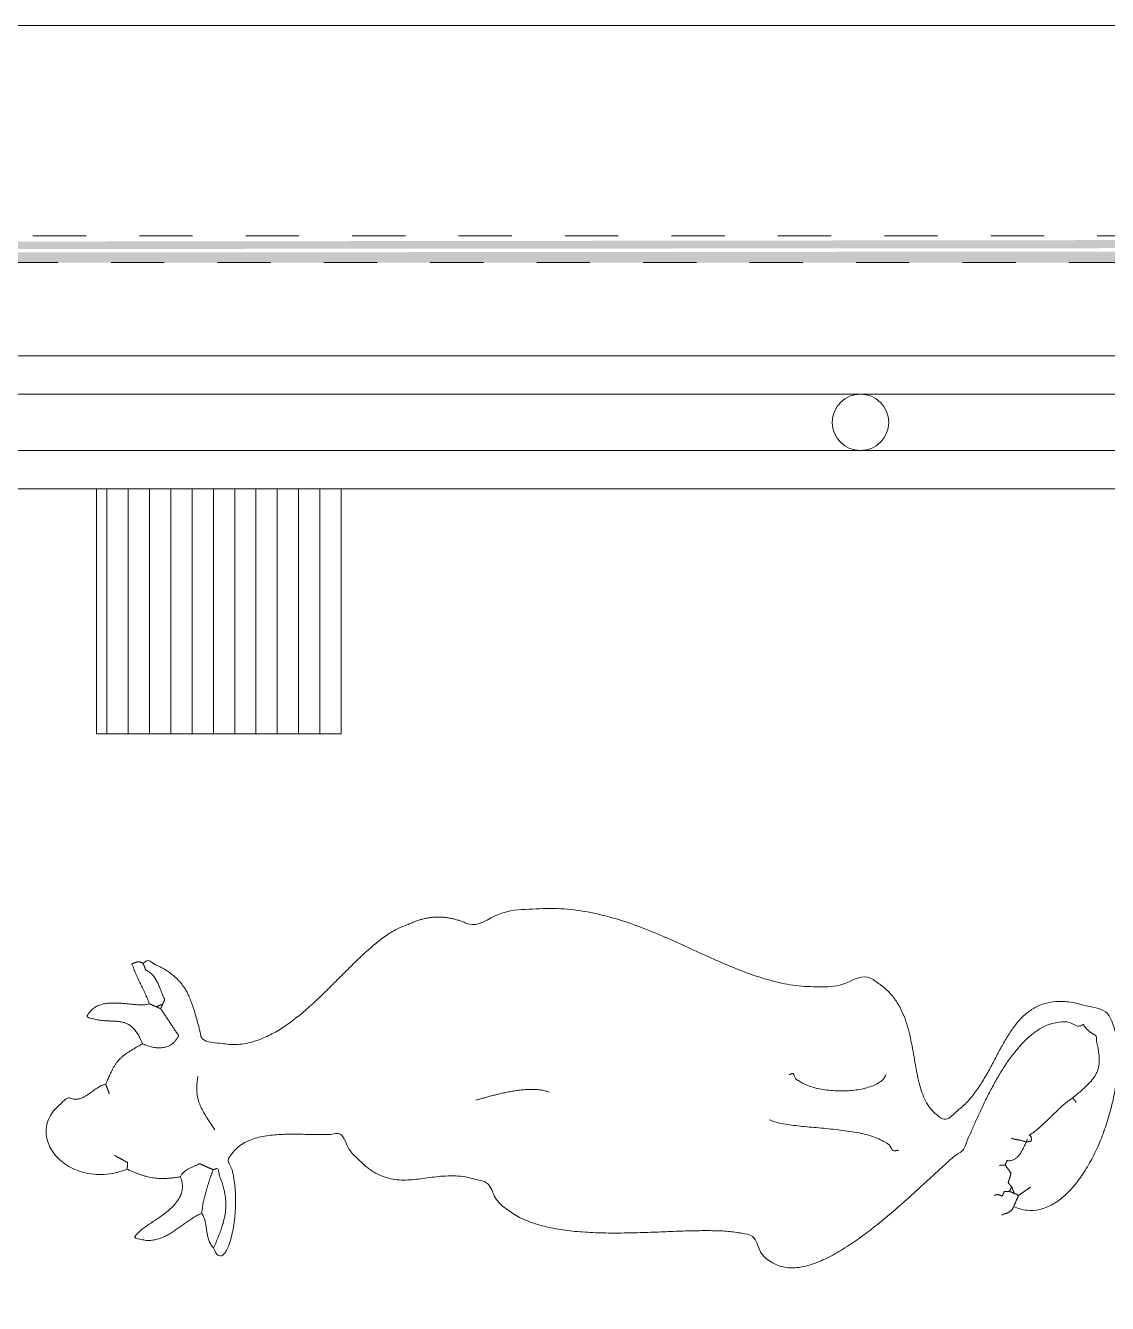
# Model space of a CAD drawing. Header units: metres. Extents: x 147 to 427, y -16 to 162.
# Drawn here: x 287.924 to 289.958, y 115.785 to 118.184 of the extents above; entities that cross this region are included whole.
import ezdxf

# ---------------------------------------------------------------- set-up
doc = ezdxf.new("R2010")
doc.units = ezdxf.units.M
doc.linetypes.add('Aligning Line', pattern=[0.012, 0.006, -0.006])
doc.layers.add('1053_ARQ_BASE_MATADOURO_2_dwg', color=7, linetype='Continuous', lineweight=5, true_color=0x767676)
doc.layers.add('1053_ARQ_BASE_MATADOURO_dwg', color=7, linetype='Continuous', lineweight=5, true_color=0x767676)
doc.layers.add('A-PISO', color=7, linetype='Continuous', lineweight=5)
doc.layers.add('P-PIPE', color=7, linetype='Continuous', lineweight=5)

# ---------------------------------------------------------------- blocks, each defined once
blk = doc.blocks.new('1053_ARQ_BASE_MATADOURO_dwg_arq geral tgov-4039641-TÉRREO 1_20 - Dependente 1')
at = {"color": 253, "lineweight": 5, "true_color": 0xaaaaaa, "flags": 128}
blk.add_lwpolyline([(-3.1704, 14.4282), (-3.1704, 20.1582), (-12.4204, 20.1582), (-12.4204, 34.8483), (-12.4204, 34.9983), (5.3461, 34.9983), (5.3461, 26.6282)], dxfattribs=at)
blk = doc.blocks.new('1053_ARQ_BASE_MATADOURO_dwg-3625622-TÉRREO 1_20 - Dependente 1')
blk.add_blockref('1053_ARQ_BASE_MATADOURO_dwg_arq geral tgov-4039641-TÉRREO 1_20 - Dependente 1', (130.2098, 83.186))
blk = doc.blocks.new('1053_ARQ_BASE_MATADOURO_2_dwg-3637054-TÉRREO 1_20 - Dependente 1')
at = {"layer": 'A-PISO', "color": 253, "true_color": 0xaaaaaa}
for p, q in [((118.5181, 84.3062), (126.1431, 84.3062)), ((118.5181, 84.2002), (126.1431, 84.2002)), ((119.6855, 84.1282), (119.6855, 83.6682)), ((119.7255, 84.1282), (119.7255, 83.6682)), ((119.7655, 84.1282), (119.7655, 83.6682)), ((119.8055, 84.1282), (119.8055, 83.6682)), ((119.8455, 84.1282), (119.8455, 83.6682)), ((119.8855, 84.1282), (119.8855, 83.6682)), ((119.9255, 84.1282), (119.9255, 83.6682)), ((119.9655, 84.1282), (119.9655, 83.6682)), ((120.0055, 84.1282), (120.0055, 83.6682)), ((120.0455, 84.1282), (120.0455, 83.6682)), ((120.0855, 84.1282), (120.0855, 83.6682))]:
    blk.add_line(p, q, dxfattribs=at)
at = {"layer": 'A-PISO', "color": 253, "true_color": 0xaaaaaa, "flags": 128}
for points in [[(113.4431, 74.2782), (118.6431, 74.2782), (118.6431, 76.3782), (113.4431, 76.3782), (113.4431, 76.6282), (118.3931, 76.6282), (118.3931, 84.3782), (126.1431, 84.3782)], [(126.1431, 80.5032), (126.1431, 84.1282), (118.8491, 84.1282)]]:
    blk.add_lwpolyline(points, dxfattribs=at)
blk.add_lwpolyline([(119.6655, 84.1282), (119.6655, 83.6682), (120.1255, 83.6682), (120.1255, 84.1282)], close=True, dxfattribs=at)
at = {"layer": 'A-PISO', "color": 253, "true_color": 0xaaaaaa}
blk.add_circle((121.1014, 84.2532), 0.053, dxfattribs=at)
for points, knots in [([(121.3892, 82.7802), (121.3973, 82.7773), (121.4131, 82.7718), (121.4385, 82.7738), (121.462, 82.7831), (121.4837, 82.7988), (121.5038, 82.8196), (121.5221, 82.8449), (121.5386, 82.8736), (121.5529, 82.9049), (121.5649, 82.938), (121.5744, 82.9718), (121.5812, 83.0056), (121.5851, 83.0385), (121.5858, 83.0694), (121.5833, 83.0978), (121.5767, 83.1219), (121.565, 83.151), (121.5292, 83.1557), (121.4982, 83.1652), (121.4696, 83.1664), (121.4454, 83.1621), (121.4248, 83.1526), (121.4074, 83.139), (121.3925, 83.1222), (121.3793, 83.103), (121.3672, 83.0821), (121.3555, 83.0601), (121.3437, 83.0377), (121.331, 83.0155), (121.3168, 82.9944), (121.3006, 82.9741), (121.2816, 82.9595), (121.2619, 82.9383), (121.2441, 82.9532), (121.2323, 82.9642), (121.2232, 82.9788), (121.2164, 82.995), (121.2112, 83.0127), (121.2072, 83.0317), (121.2037, 83.0516), (121.2003, 83.0719), (121.1965, 83.0925), (121.1917, 83.113), (121.1855, 83.133), (121.1773, 83.1521), (121.1666, 83.17), (121.1528, 83.1866), (121.1353, 83.1999), (121.1076, 83.22), (121.0694, 83.193), (121.0241, 83.1929), (120.9799, 83.1942), (120.9367, 83.2033), (120.8942, 83.2166), (120.8519, 83.2334), (120.8095, 83.2523), (120.7665, 83.2722), (120.7227, 83.2917), (120.6776, 83.3097), (120.6309, 83.3248), (120.5821, 83.3357), (120.531, 83.3417), (120.4773, 83.3387), (120.4208, 83.3366), (120.3801, 83.3028), (120.3566, 83.3144), (120.3495, 83.3169), (120.3425, 83.3192), (120.3355, 83.321), (120.3286, 83.3224), (120.3217, 83.3235), (120.3148, 83.3241), (120.3079, 83.3243), (120.301, 83.324), (120.2941, 83.3234), (120.2872, 83.3223), (120.2802, 83.3208), (120.2731, 83.3188), (120.266, 83.3164), (120.2588, 83.3136), (120.254, 83.3114), (120.2516, 83.3103)], [0, 0, 0, 0, 0.025699, 0.049728, 0.07429, 0.10075, 0.129617, 0.160848, 0.194061, 0.228689, 0.264061, 0.299459, 0.334136, 0.367371, 0.398482, 0.426901, 0.452272, 0.474673, 0.514601, 0.547499, 0.57497, 0.598786, 0.62075, 0.642358, 0.664566, 0.687782, 0.71202, 0.737049, 0.762543, 0.788164, 0.813673, 0.839001, 0.86438, 0.890422, 0.90764, 0.924078, 0.940734, 0.958191, 0.97666, 0.996106, 1.016342, 1.037112, 1.05814, 1.079183, 1.100079, 1.120793, 1.141489, 1.162566, 1.184704, 1.208798, 1.256755, 1.301685, 1.345355, 1.389026, 1.433445, 1.478912, 1.525429, 1.572822, 1.62087, 1.669398, 1.71839, 1.768076, 1.819015, 1.87216, 1.928838, 1.990677, 1.998433, 2.005974, 2.013321, 2.020506, 2.027557, 2.034511, 2.041399, 2.048262, 2.055135, 2.062058, 2.069072, 2.076212, 2.083517, 2.091025, 2.098768, 2.106779, 2.106779, 2.106779, 2.106779]), ([(119.7532, 83.2375), (119.7533, 83.2375), (119.7536, 83.2377), (119.7541, 83.238), (119.7546, 83.2383), (119.755, 83.2385), (119.7555, 83.2388), (119.7559, 83.2391), (119.7564, 83.2394), (119.7568, 83.2397), (119.7573, 83.2399), (119.7577, 83.2402), (119.7582, 83.2405), (119.7586, 83.2408), (119.759, 83.2411), (119.7595, 83.2414), (119.7599, 83.2417), (119.7641, 83.2449), (119.7736, 83.2346), (119.7853, 83.2311), (119.796, 83.2246), (119.8053, 83.2184), (119.8135, 83.2118), (119.8207, 83.2048), (119.8269, 83.1973), (119.8324, 83.1892), (119.8372, 83.1806), (119.8414, 83.1713), (119.8453, 83.1612), (119.8489, 83.1503), (119.8525, 83.1385), (119.8559, 83.1256), (119.8602, 83.1123), (119.862, 83.0897), (119.894, 83.0883), (119.9209, 83.0832), (119.9497, 83.0868), (119.9765, 83.0951), (120.0025, 83.1079), (120.0275, 83.1241), (120.0518, 83.1431), (120.0754, 83.1641), (120.0984, 83.1863), (120.121, 83.2089), (120.1431, 83.2311), (120.165, 83.2523), (120.1865, 83.2716), (120.2079, 83.2883), (120.2292, 83.302), (120.2443, 83.3076), (120.2516, 83.3103)], [0, 0, 0, 0, 0.0005419, 0.0010784, 0.0016149, 0.0021506, 0.0026855, 0.0032182, 0.0037493, 0.0042783, 0.0048098, 0.0053343, 0.0058567, 0.0063755, 0.0068923, 0.0074041, 0.0079133, 0.0084178, 0.0230655, 0.0363495, 0.048468, 0.0596256, 0.0700483, 0.0799668, 0.089622, 0.0992476, 0.1090601, 0.119255, 0.1300013, 0.1414479, 0.1537237, 0.1669436, 0.1812182, 0.196651, 0.2278357, 0.2565641, 0.284317, 0.3122136, 0.3409369, 0.3707541, 0.4016318, 0.4333204, 0.4654458, 0.4975436, 0.5291184, 0.5596715, 0.588736, 0.615937, 0.6410652, 0.6642098, 0.6642098, 0.6642098, 0.6642098]), ([(119.765, 83.1614), (119.7645, 83.163), (119.7633, 83.1663), (119.7614, 83.1711), (119.7594, 83.1758), (119.7573, 83.1805), (119.7551, 83.1852), (119.7528, 83.1899), (119.7505, 83.1945), (119.7483, 83.1991), (119.746, 83.2038), (119.7438, 83.2084), (119.7416, 83.213), (119.7395, 83.2177), (119.7376, 83.2223), (119.7356, 83.227), (119.7347, 83.2313), (119.731, 83.2364), (119.7348, 83.2371), (119.7366, 83.2379), (119.7383, 83.2385), (119.7398, 83.239), (119.7411, 83.2394), (119.7423, 83.2398), (119.7434, 83.24), (119.7444, 83.2401), (119.7454, 83.2401), (119.7463, 83.24), (119.7473, 83.2398), (119.7483, 83.2395), (119.7493, 83.2391), (119.7505, 83.2386), (119.7518, 83.2381), (119.7527, 83.2377), (119.7532, 83.2375)], [0, 0, 0, 0, 0.005136, 0.0102834, 0.0154428, 0.0206125, 0.0257886, 0.0309663, 0.0361392, 0.041304, 0.0464532, 0.0515831, 0.0566861, 0.0617602, 0.0667993, 0.0718035, 0.0767732, 0.0817103, 0.0840379, 0.0860816, 0.0878758, 0.0894444, 0.0908231, 0.0920396, 0.0931296, 0.0941237, 0.0950701, 0.0960007, 0.0969582, 0.097978, 0.0990969, 0.1003419, 0.101745, 0.1033305, 0.1033305, 0.1033305, 0.1033305]), ([(119.7902, 83.1605), (119.7902, 83.1607), (119.7904, 83.161), (119.7906, 83.1615), (119.7908, 83.1621), (119.7911, 83.1626), (119.7913, 83.1631), (119.7915, 83.1636), (119.7918, 83.1641), (119.792, 83.1646), (119.7922, 83.1651), (119.7924, 83.1657), (119.7927, 83.1662), (119.7929, 83.1667), (119.7931, 83.1672), (119.7934, 83.1677), (119.7936, 83.1682), (119.7944, 83.1699), (119.7916, 83.1727), (119.7906, 83.1768), (119.7889, 83.1809), (119.7873, 83.185), (119.7857, 83.1891), (119.7841, 83.1932), (119.7824, 83.1973), (119.7805, 83.2012), (119.7785, 83.205), (119.7764, 83.2086), (119.774, 83.212), (119.7714, 83.2152), (119.7685, 83.2182), (119.7652, 83.2208), (119.7621, 83.2235), (119.7582, 83.2239), (119.7577, 83.2259), (119.7574, 83.2267), (119.7571, 83.2275), (119.7569, 83.2283), (119.7566, 83.2291), (119.7563, 83.2298), (119.756, 83.2306), (119.7557, 83.2314), (119.7554, 83.2321), (119.7551, 83.2329), (119.7548, 83.2336), (119.7545, 83.2344), (119.7542, 83.2352), (119.7538, 83.2359), (119.7535, 83.2367), (119.7533, 83.2372), (119.7532, 83.2375)], [0, 0, 0, 0, 0.00056306, 0.00112613, 0.00168919, 0.00225225, 0.00281531, 0.00337838, 0.00394144, 0.00450056, 0.00506363, 0.00562669, 0.00618975, 0.00675281, 0.00731588, 0.00787894, 0.008442, 0.00900113, 0.01332321, 0.0176986, 0.02210975, 0.0265367, 0.03096363, 0.03537533, 0.03975273, 0.04408537, 0.0483627, 0.05258208, 0.05674979, 0.06088034, 0.0649954, 0.06913603, 0.07334712, 0.0776958, 0.07853314, 0.07936641, 0.08019582, 0.08102121, 0.08184469, 0.08266427, 0.08348289, 0.0842996, 0.0851163, 0.08593492, 0.0867545, 0.08757798, 0.08840337, 0.08923278, 0.09006605, 0.09090339, 0.09090339, 0.09090339, 0.09090339]), ([(119.7521, 83.0862), (119.7506, 83.0899), (119.7478, 83.0966), (119.7429, 83.1056), (119.7377, 83.1127), (119.7323, 83.1182), (119.7266, 83.1223), (119.7206, 83.1251), (119.7145, 83.1269), (119.7081, 83.128), (119.7015, 83.1286), (119.6947, 83.1289), (119.6876, 83.1291), (119.6802, 83.1294), (119.6726, 83.1302), (119.6644, 83.1315), (119.6573, 83.1341), (119.6445, 83.1357), (119.6529, 83.1451), (119.6574, 83.1509), (119.6641, 83.1557), (119.6713, 83.159), (119.679, 83.1612), (119.6873, 83.1624), (119.6958, 83.1628), (119.7045, 83.1627), (119.7132, 83.1622), (119.7219, 83.1614), (119.7304, 83.1606), (119.7385, 83.1598), (119.7461, 83.1593), (119.7531, 83.1593), (119.7595, 83.1598), (119.7633, 83.1609), (119.765, 83.1614)], [0, 0, 0, 0, 0.0118376, 0.0219257, 0.0305861, 0.0381701, 0.0450255, 0.0514897, 0.0578321, 0.0642461, 0.0708371, 0.0776688, 0.084757, 0.0921224, 0.0997885, 0.1078129, 0.116293, 0.1253713, 0.1342242, 0.1423501, 0.1501659, 0.1579821, 0.1659954, 0.1742806, 0.1828287, 0.1915662, 0.2003895, 0.2091536, 0.2177128, 0.2259123, 0.2336036, 0.2406499, 0.2469581, 0.2525077, 0.2525077, 0.2525077, 0.2525077]), ([(119.7521, 83.0862), (119.7537, 83.0855), (119.7568, 83.0842), (119.7615, 83.0825), (119.7664, 83.081), (119.7712, 83.0799), (119.7761, 83.079), (119.7809, 83.0785), (119.7857, 83.0785), (119.7904, 83.0788), (119.7949, 83.0796), (119.7993, 83.081), (119.8035, 83.0829), (119.8074, 83.0854), (119.811, 83.0885), (119.8145, 83.0922), (119.817, 83.0966), (119.8213, 83.1013), (119.8176, 83.1049), (119.8158, 83.1081), (119.8136, 83.1112), (119.8116, 83.1144), (119.8095, 83.1175), (119.8074, 83.1207), (119.8053, 83.1238), (119.8032, 83.127), (119.8011, 83.1301), (119.799, 83.1332), (119.7969, 83.1364), (119.7948, 83.1395), (119.7927, 83.1426), (119.7906, 83.1457), (119.7885, 83.1489), (119.7871, 83.1509), (119.7864, 83.152)], [0, 0, 0, 0, 0.0050781, 0.0101611, 0.0152203, 0.020229, 0.0251688, 0.0300182, 0.0347755, 0.0394408, 0.0440355, 0.0485843, 0.0531352, 0.0577492, 0.0625111, 0.0675039, 0.0728274, 0.0785776, 0.0823714, 0.0861636, 0.0899496, 0.093734, 0.0975136, 0.1012917, 0.1050683, 0.1088421, 0.1126112, 0.1163815, 0.1201471, 0.1239139, 0.1276774, 0.1314421, 0.1352068, 0.1389715, 0.1389715, 0.1389715, 0.1389715]), ([(119.765, 83.1614), (119.7653, 83.1613), (119.7658, 83.1611), (119.7666, 83.1607), (119.7674, 83.1604), (119.7682, 83.16), (119.769, 83.1597), (119.7698, 83.1593), (119.7706, 83.159), (119.7714, 83.1586), (119.7722, 83.1582), (119.773, 83.1579), (119.7738, 83.1575), (119.7746, 83.1572), (119.7754, 83.1568), (119.7762, 83.1565), (119.777, 83.1561), (119.7776, 83.1559), (119.7778, 83.1558)], [0, 0, 0, 0, 0.00087806, 0.00175219, 0.00262631, 0.00350044, 0.0043785, 0.00525263, 0.00612675, 0.00700087, 0.00787894, 0.00875306, 0.00962719, 0.01050131, 0.01137938, 0.0122535, 0.01312762, 0.01400175, 0.01400175, 0.01400175, 0.01400175]), ([(119.7778, 83.1558), (119.7781, 83.1559), (119.7787, 83.1561), (119.7795, 83.1564), (119.7803, 83.1567), (119.7811, 83.157), (119.7819, 83.1573), (119.7826, 83.1576), (119.7834, 83.1579), (119.7842, 83.1582), (119.7849, 83.1585), (119.7857, 83.1588), (119.7864, 83.1591), (119.7872, 83.1594), (119.7879, 83.1596), (119.7887, 83.1599), (119.7894, 83.1602), (119.7899, 83.1604), (119.7902, 83.1605)], [0, 0, 0, 0, 0.00087982, 0.0017485, 0.00260975, 0.00345802, 0.00430257, 0.00513413, 0.00596197, 0.00677868, 0.00759539, 0.00840467, 0.0092121, 0.01001396, 0.01081582, 0.01161211, 0.0124084, 0.01320098, 0.01320098, 0.01320098, 0.01320098]), ([(119.7778, 83.1558), (119.778, 83.1557), (119.7784, 83.1555), (119.779, 83.1553), (119.7795, 83.155), (119.7801, 83.1548), (119.7806, 83.1545), (119.7812, 83.1543), (119.7817, 83.1541), (119.7822, 83.1538), (119.7827, 83.1536), (119.7833, 83.1533), (119.7838, 83.1531), (119.7843, 83.1529), (119.7848, 83.1527), (119.7853, 83.1524), (119.7859, 83.1522), (119.7862, 83.1521), (119.7864, 83.152)], [0, 0, 0, 0, 0.000622124, 0.001236375, 0.001845375, 0.002445187, 0.003042375, 0.003630375, 0.00421575, 0.00479325, 0.005370749, 0.005943, 0.006513937, 0.007080937, 0.007647937, 0.008211, 0.008774062, 0.0093345, 0.0093345, 0.0093345, 0.0093345]), ([(119.7864, 83.152), (119.7865, 83.1522), (119.7866, 83.1525), (119.7869, 83.1531), (119.7871, 83.1537), (119.7874, 83.1542), (119.7876, 83.1548), (119.7878, 83.1553), (119.7881, 83.1558), (119.7883, 83.1564), (119.7886, 83.1569), (119.7888, 83.1574), (119.789, 83.1579), (119.7892, 83.1584), (119.7895, 83.159), (119.7897, 83.1595), (119.7899, 83.16), (119.7901, 83.1603), (119.7902, 83.1605)], [0, 0, 0, 0, 0.000622125, 0.001236375, 0.001845375, 0.002445188, 0.003042376, 0.003630376, 0.004215749, 0.004793249, 0.005370749, 0.005943, 0.006513937, 0.007080937, 0.007647937, 0.008211, 0.008774063, 0.009334499, 0.009334499, 0.009334499, 0.009334499]), ([(119.8858, 82.7027), (119.8871, 82.6995), (119.8894, 82.6942), (119.8945, 82.6881), (119.901, 82.6874), (119.9062, 82.6919), (119.9106, 82.6988), (119.9149, 82.7085), (119.9187, 82.7207), (119.922, 82.7348), (119.9246, 82.7505), (119.9265, 82.7673), (119.9274, 82.7848), (119.9272, 82.8026), (119.9261, 82.8202), (119.9231, 82.8372), (119.9207, 82.8531), (119.9098, 82.8674), (119.9205, 82.8799), (119.9285, 82.89), (119.9393, 82.8981), (119.9511, 82.9044), (119.9641, 82.909), (119.978, 82.9123), (119.9927, 82.9145), (120.0078, 82.9158), (120.0231, 82.9164), (120.0386, 82.9164), (120.0538, 82.9162), (120.0687, 82.9159), (120.083, 82.9155), (120.0965, 82.9158), (120.1087, 82.9157), (120.1288, 82.9216), (120.1361, 82.8891), (120.1556, 82.8716), (120.1725, 82.8547), (120.1895, 82.8433), (120.2061, 82.8357), (120.2225, 82.8315), (120.2387, 82.83), (120.2548, 82.8304), (120.271, 82.8321), (120.2876, 82.8344), (120.3045, 82.8366), (120.3221, 82.8381), (120.3404, 82.8383), (120.3599, 82.8366), (120.3794, 82.8312), (120.406, 82.8263), (120.4121, 82.7952), (120.4354, 82.7756), (120.461, 82.7588), (120.4913, 82.7472), (120.5248, 82.739), (120.5608, 82.7339), (120.5988, 82.7313), (120.6378, 82.7305), (120.6772, 82.7311), (120.7161, 82.7324), (120.7538, 82.734), (120.7895, 82.7352), (120.8223, 82.7354), (120.852, 82.7346), (120.8762, 82.7307), (120.9053, 82.7265), (120.9097, 82.6944), (120.9319, 82.6758), (120.9558, 82.6654), (120.9824, 82.6648), (121.0102, 82.6713), (121.0393, 82.6835), (121.0693, 82.7003), (121.0997, 82.7208), (121.13, 82.7439), (121.1597, 82.7685), (121.1882, 82.7935), (121.215, 82.8178), (121.2393, 82.8405), (121.2613, 82.8598), (121.278, 82.8767), (121.2967, 82.8859), (121.3014, 82.9042), (121.3096, 82.921), (121.3179, 82.9407), (121.3275, 82.9616), (121.338, 82.9835), (121.3495, 83.0057), (121.3619, 83.0277), (121.3753, 83.0489), (121.3896, 83.0688), (121.4048, 83.0867), (121.4209, 83.1021), (121.4379, 83.1145), (121.4559, 83.1234), (121.475, 83.1271), (121.4952, 83.1291), (121.5082, 83.1173), (121.5151, 83.12), (121.5155, 83.1202), (121.5159, 83.1203), (121.5163, 83.1205), (121.5166, 83.1207), (121.517, 83.1208), (121.5174, 83.121), (121.5178, 83.1212), (121.5181, 83.1213), (121.5185, 83.1215), (121.5188, 83.1216), (121.5192, 83.1218), (121.5195, 83.1219), (121.5199, 83.1221), (121.5202, 83.1222), (121.5209, 83.1226), (121.521, 83.1206), (121.522, 83.1195), (121.5229, 83.118), (121.5241, 83.1165), (121.5253, 83.1151), (121.5267, 83.1136), (121.5281, 83.1122), (121.5296, 83.1109), (121.5312, 83.1095), (121.5328, 83.1083), (121.5345, 83.1071), (121.5361, 83.1059), (121.5377, 83.1049), (121.5393, 83.104), (121.5408, 83.1031), (121.5458, 83.1012), (121.5441, 83.0904), (121.5476, 83.0809), (121.5489, 83.0712), (121.55, 83.0627), (121.5503, 83.0549), (121.5499, 83.0477), (121.5487, 83.0411), (121.5467, 83.0349), (121.5439, 83.0289), (121.5403, 83.0231), (121.5359, 83.0174), (121.5305, 83.0115), (121.5243, 83.0054), (121.5171, 82.9988), (121.509, 82.9918), (121.5032, 82.987), (121.5002, 82.9844)], [0, 0, 0, 0, 0.010571, 0.017391, 0.022385, 0.028342, 0.036587, 0.047233, 0.060042, 0.074659, 0.090698, 0.107753, 0.125424, 0.143316, 0.161054, 0.178295, 0.194748, 0.21021, 0.224137, 0.237373, 0.250457, 0.263771, 0.277541, 0.291838, 0.306638, 0.321832, 0.337274, 0.352767, 0.368104, 0.383062, 0.397417, 0.410943, 0.423437, 0.434721, 0.46711, 0.494451, 0.517657, 0.537695, 0.55555, 0.572131, 0.588182, 0.6042, 0.620474, 0.637125, 0.654211, 0.671801, 0.690047, 0.709226, 0.729793, 0.752353, 0.782482, 0.8118, 0.842065, 0.874258, 0.908691, 0.945222, 0.983418, 1.02268, 1.062299, 1.101512, 1.139512, 1.175493, 1.208652, 1.238246, 1.263653, 1.284556, 1.317568, 1.344515, 1.369067, 1.39451, 1.422718, 1.454239, 1.488817, 1.525777, 1.564219, 1.60313, 1.641415, 1.677951, 1.711577, 1.741137, 1.765473, 1.783491, 1.799781, 1.81892, 1.840364, 1.863581, 1.88804, 1.913229, 1.938654, 1.96385, 1.988389, 2.01192, 2.034187, 2.055107, 2.074846, 2.093951, 2.113399, 2.134528, 2.134965, 2.135398, 2.135826, 2.13625, 2.136667, 2.13708, 2.137486, 2.137889, 2.138282, 2.138674, 2.139058, 2.139438, 2.139811, 2.140179, 2.140539, 2.140898, 2.142452, 2.144111, 2.145868, 2.147714, 2.149633, 2.151615, 2.153639, 2.155694, 2.157757, 2.159812, 2.16184, 2.163826, 2.165749, 2.167591, 2.169333, 2.170961, 2.182965, 2.193684, 2.203252, 2.211814, 2.219538, 2.226609, 2.233243, 2.239673, 2.246143, 2.252884, 2.260107, 2.267989, 2.276689, 2.286336, 2.297054, 2.308948, 2.308948, 2.308948, 2.308948]), ([(119.6831, 83.0103), (119.6843, 83.0131), (119.6866, 83.0184), (119.69, 83.0258), (119.693, 83.0323), (119.6959, 83.0381), (119.6986, 83.0432), (119.7014, 83.0477), (119.7044, 83.0519), (119.7075, 83.0557), (119.711, 83.0592), (119.7149, 83.0626), (119.7193, 83.066), (119.7243, 83.0695), (119.73, 83.0731), (119.7366, 83.0771), (119.744, 83.0815), (119.7493, 83.0846), (119.7521, 83.0862)], [0, 0, 0, 0, 0.0091193, 0.0171887, 0.0243486, 0.030738, 0.0365084, 0.0418097, 0.0468059, 0.0516646, 0.0565682, 0.061684, 0.0671878, 0.0732363, 0.0799898, 0.087589, 0.0961828, 0.1059067, 0.1059067, 0.1059067, 0.1059067]), ([(119.6831, 83.0103), (119.6817, 83.01), (119.6788, 83.0094), (119.6747, 83.0077), (119.6707, 83.0055), (119.6667, 83.003), (119.6628, 83.0002), (119.6589, 82.9973), (119.6549, 82.9944), (119.651, 82.9915), (119.6469, 82.9888), (119.6428, 82.9864), (119.6387, 82.9844), (119.6343, 82.9829), (119.6299, 82.982), (119.6253, 82.9819), (119.6205, 82.9824), (119.6109, 82.9875), (119.5991, 82.9725), (119.5858, 82.9622), (119.5768, 82.9482), (119.5718, 82.9341), (119.5705, 82.9197), (119.5726, 82.9055), (119.578, 82.8919), (119.5861, 82.8792), (119.5968, 82.8677), (119.6099, 82.8577), (119.6251, 82.8497), (119.6422, 82.8439), (119.6609, 82.8406), (119.6809, 82.8404), (119.7022, 82.8434), (119.7162, 82.8481), (119.7234, 82.8506)], [0, 0, 0, 0, 0.0043035, 0.008717, 0.0132734, 0.0179821, 0.0228081, 0.0277167, 0.0326558, 0.0375775, 0.0424287, 0.0471823, 0.0518194, 0.0563579, 0.0608465, 0.0653953, 0.0701541, 0.0753188, 0.0957175, 0.1135074, 0.1293936, 0.1440861, 0.1582275, 0.1723348, 0.1867646, 0.2017346, 0.21736, 0.2336971, 0.2507931, 0.2687054, 0.287546, 0.3074743, 0.3287353, 0.3516369, 0.3516369, 0.3516369, 0.3516369]), ([(119.6899, 82.992), (119.6898, 82.9924), (119.6895, 82.9931), (119.6891, 82.9943), (119.6887, 82.9954), (119.6883, 82.9965), (119.6879, 82.9977), (119.6874, 82.9988), (119.687, 83), (119.6866, 83.0011), (119.6862, 83.0023), (119.6857, 83.0034), (119.6853, 83.0046), (119.6848, 83.0057), (119.6844, 83.0069), (119.684, 83.008), (119.6835, 83.0092), (119.6832, 83.01), (119.6831, 83.0103)], [0, 0, 0, 0, 0.00119805, 0.0023986, 0.00360366, 0.00481506, 0.00603112, 0.00724981, 0.00847033, 0.00969637, 0.01092521, 0.01215493, 0.0133865, 0.01462084, 0.01585798, 0.01709418, 0.01833038, 0.01956844, 0.01956844, 0.01956844, 0.01956844]), ([(119.8879, 82.9246), (119.8864, 82.927), (119.8834, 82.9317), (119.8791, 82.9384), (119.875, 82.9447), (119.8713, 82.9506), (119.8678, 82.9563), (119.8648, 82.9619), (119.862, 82.9673), (119.8597, 82.9727), (119.8577, 82.9782), (119.8562, 82.9838), (119.855, 82.9896), (119.8544, 82.9957), (119.8542, 83.0023), (119.8544, 83.0092), (119.8551, 83.0168), (119.856, 83.0219), (119.8564, 83.0246)], [0, 0, 0, 0, 0.008568, 0.0165618, 0.0240385, 0.0310602, 0.0376856, 0.0439819, 0.050021, 0.0558813, 0.061653, 0.0674354, 0.0733355, 0.0794663, 0.0859445, 0.0928831, 0.1003934, 0.1085838, 0.1085838, 0.1085838, 0.1085838]), ([(120.9674, 83.0282), (120.9676, 83.0282), (120.9678, 83.0283), (120.9682, 83.0285), (120.9687, 83.0286), (120.9691, 83.0288), (120.9695, 83.0289), (120.9699, 83.0291), (120.9703, 83.0293), (120.9707, 83.0294), (120.9711, 83.0296), (120.9714, 83.0297), (120.9718, 83.0298), (120.9722, 83.03), (120.9725, 83.0301), (120.9729, 83.0303), (120.9732, 83.0304), (120.9761, 83.0316), (120.977, 83.0209), (120.9853, 83.017), (120.9942, 83.0108), (121.0053, 83.0065), (121.0178, 83.0028), (121.0313, 83.0001), (121.0457, 82.9983), (121.0604, 82.9975), (121.0751, 82.9977), (121.0895, 82.9988), (121.1033, 83.0009), (121.1161, 83.0041), (121.1275, 83.0083), (121.1372, 83.0136), (121.1451, 83.02), (121.1483, 83.0256), (121.1498, 83.0282)], [0, 0, 0, 0, 0.0004399, 0.0008798, 0.0013179, 0.0017578, 0.0021921, 0.0026246, 0.0030515, 0.0034766, 0.0038905, 0.0043026, 0.0047072, 0.0051044, 0.0054924, 0.005871, 0.0062385, 0.0066005, 0.0150594, 0.0244923, 0.0351755, 0.04711, 0.0601391, 0.0740412, 0.0885442, 0.1033634, 0.1181979, 0.1327614, 0.1467669, 0.1599605, 0.1721269, 0.1831475, 0.1930508, 0.2021493, 0.2021493, 0.2021493, 0.2021493]), ([(120.3788, 82.9804), (120.381, 82.981), (120.3857, 82.9823), (120.3931, 82.9844), (120.4012, 82.9866), (120.4098, 82.9889), (120.4188, 82.9911), (120.4281, 82.9933), (120.4376, 82.9953), (120.4473, 82.9971), (120.457, 82.9986), (120.4666, 82.9997), (120.476, 83.0005), (120.4851, 83.0007), (120.4939, 83.0003), (120.5021, 82.9993), (120.5098, 82.9977), (120.5146, 82.9959), (120.5169, 82.995)], [0, 0, 0, 0, 0.006991, 0.0147354, 0.0231225, 0.0320282, 0.0413461, 0.0509557, 0.0607474, 0.0706087, 0.0804411, 0.0901357, 0.0996013, 0.1087491, 0.1175116, 0.1258292, 0.1336777, 0.1410678, 0.1410678, 0.1410678, 0.1410678]), ([(121.4183, 82.9142), (121.4203, 82.9155), (121.4242, 82.9181), (121.4299, 82.9223), (121.4353, 82.9267), (121.4405, 82.9312), (121.4455, 82.9358), (121.4505, 82.9405), (121.4553, 82.9452), (121.4601, 82.9499), (121.4648, 82.9546), (121.4696, 82.9592), (121.4744, 82.9638), (121.4792, 82.9683), (121.4842, 82.9726), (121.4893, 82.9768), (121.4946, 82.9807), (121.4983, 82.9832), (121.5002, 82.9844)], [0, 0, 0, 0, 0.0071171, 0.014136, 0.021075, 0.0279528, 0.0347765, 0.0415599, 0.048304, 0.0550163, 0.0616938, 0.0683466, 0.074972, 0.0815793, 0.0881712, 0.0947661, 0.1013758, 0.1080243, 0.1080243, 0.1080243, 0.1080243]), ([(121.5065, 82.9765), (121.5064, 82.9767), (121.5061, 82.977), (121.5057, 82.9775), (121.5053, 82.978), (121.505, 82.9785), (121.5046, 82.979), (121.5042, 82.9795), (121.5038, 82.98), (121.5034, 82.9806), (121.503, 82.981), (121.5026, 82.9815), (121.5022, 82.982), (121.5018, 82.9825), (121.5014, 82.983), (121.501, 82.9835), (121.5006, 82.9839), (121.5003, 82.9842), (121.5002, 82.9844)], [0, 0, 0, 0, 0.00064327, 0.00128655, 0.00192918, 0.00257246, 0.00321383, 0.00385458, 0.00449346, 0.00512825, 0.00576284, 0.00639683, 0.00702842, 0.00765765, 0.00828398, 0.00890746, 0.0095276, 0.01014252, 0.01014252, 0.01014252, 0.01014252]), ([(120.9298, 82.9434), (120.9334, 82.9421), (120.941, 82.9392), (120.9538, 82.9363), (120.9682, 82.9339), (120.984, 82.932), (121.0009, 82.9302), (121.0186, 82.9287), (121.0366, 82.927), (121.0548, 82.9252), (121.0727, 82.9231), (121.0901, 82.9204), (121.1066, 82.9172), (121.1219, 82.913), (121.1358, 82.9082), (121.1474, 82.9013), (121.1585, 82.8963), (121.161, 82.884), (121.1652, 82.885), (121.1657, 82.8851), (121.1662, 82.8852), (121.1667, 82.8853), (121.1673, 82.8854), (121.1678, 82.8855), (121.1683, 82.8856), (121.1688, 82.8857), (121.1693, 82.8858), (121.1699, 82.8859), (121.1704, 82.886), (121.1709, 82.886), (121.1714, 82.8861), (121.1719, 82.8862), (121.1724, 82.8863), (121.1728, 82.8863), (121.1729, 82.8863)], [0, 0, 0, 0, 0.0113432, 0.0244627, 0.0391702, 0.0552099, 0.0722892, 0.0901066, 0.1083461, 0.1266969, 0.1448451, 0.1625035, 0.1793911, 0.1952726, 0.2099632, 0.2233896, 0.2356395, 0.2470831, 0.2476195, 0.248156, 0.2486917, 0.2492281, 0.2497623, 0.2502957, 0.2508269, 0.2513606, 0.2518866, 0.2524119, 0.2529343, 0.2534538, 0.2539698, 0.2544824, 0.2549909, 0.2555007, 0.2555007, 0.2555007, 0.2555007]), ([(121.4127, 82.9014), (121.4129, 82.9015), (121.4133, 82.9015), (121.4139, 82.9017), (121.4145, 82.9018), (121.4151, 82.902), (121.4157, 82.9021), (121.4163, 82.9022), (121.4169, 82.9024), (121.4175, 82.9025), (121.4181, 82.9027), (121.4188, 82.9028), (121.4194, 82.9029), (121.42, 82.9031), (121.4206, 82.9032), (121.4212, 82.9034), (121.4218, 82.9035), (121.4229, 82.9036), (121.4223, 82.9052), (121.4225, 82.9064), (121.4225, 82.9076), (121.4225, 82.9086), (121.4224, 82.9095), (121.4223, 82.9103), (121.4222, 82.9109), (121.4221, 82.9115), (121.4218, 82.9119), (121.4216, 82.9123), (121.4212, 82.9127), (121.4208, 82.913), (121.4203, 82.9133), (121.4197, 82.9136), (121.4191, 82.9139), (121.4186, 82.9141), (121.4183, 82.9142)], [0, 0, 0, 0, 0.00062449, 0.00124898, 0.00187346, 0.00250032, 0.00312481, 0.00374929, 0.00437378, 0.00500064, 0.00562512, 0.00624961, 0.0068741, 0.00750096, 0.00812544, 0.00874993, 0.00937442, 0.01000127, 0.0115267, 0.01286528, 0.01403136, 0.01504146, 0.01591019, 0.01665694, 0.01729952, 0.01786157, 0.01836909, 0.01884967, 0.01933421, 0.01984992, 0.0204202, 0.02105921, 0.02178514, 0.02260545, 0.02260545, 0.02260545, 0.02260545]), ([(121.3732, 82.8584), (121.3732, 82.8586), (121.3734, 82.859), (121.3737, 82.8595), (121.3739, 82.8601), (121.3741, 82.8606), (121.3744, 82.8612), (121.3746, 82.8617), (121.3749, 82.8622), (121.3751, 82.8628), (121.3753, 82.8633), (121.3756, 82.8638), (121.3758, 82.8643), (121.376, 82.8649), (121.3763, 82.8654), (121.3765, 82.8659), (121.3767, 82.8664), (121.3773, 82.868), (121.3806, 82.866), (121.3836, 82.8668), (121.3868, 82.8674), (121.3897, 82.8686), (121.3924, 82.8702), (121.395, 82.8722), (121.3973, 82.8745), (121.3995, 82.877), (121.4015, 82.8798), (121.4034, 82.8828), (121.4052, 82.8858), (121.4069, 82.889), (121.4085, 82.8921), (121.4099, 82.8953), (121.4113, 82.8984), (121.4122, 82.9004), (121.4127, 82.9014)], [0, 0, 0, 0, 0.0006195, 0.00123375, 0.00184012, 0.00244256, 0.00303581, 0.00362512, 0.0042105, 0.00479194, 0.0053655, 0.00593906, 0.00650738, 0.007077, 0.00764138, 0.00820706, 0.00877012, 0.0093345, 0.01284917, 0.01613899, 0.01929714, 0.02240964, 0.02553667, 0.02872698, 0.03199974, 0.03536451, 0.03880992, 0.04232234, 0.04587615, 0.04944634, 0.05299456, 0.05648787, 0.05988732, 0.06315676, 0.06315676, 0.06315676, 0.06315676]), ([(121.3853, 82.9088), (121.3858, 82.9086), (121.3868, 82.9081), (121.3884, 82.9076), (121.3899, 82.9072), (121.3914, 82.9068), (121.3929, 82.9065), (121.3943, 82.9063), (121.3959, 82.906), (121.3974, 82.9058), (121.399, 82.9055), (121.4007, 82.9052), (121.4024, 82.9049), (121.4042, 82.9044), (121.4062, 82.9039), (121.4082, 82.9032), (121.4104, 82.9024), (121.4119, 82.9017), (121.4127, 82.9014)], [0, 0, 0, 0, 0.00169772, 0.00331404, 0.00486952, 0.00639013, 0.00789061, 0.00939662, 0.0109203, 0.01248356, 0.0140953, 0.01577935, 0.01755012, 0.01942984, 0.02143357, 0.02358884, 0.02591343, 0.02843524, 0.02843524, 0.02843524, 0.02843524]), ([(121.4146, 82.9057), (121.4145, 82.9056), (121.4145, 82.9054), (121.4143, 82.9052), (121.4142, 82.905), (121.4141, 82.9047), (121.414, 82.9044), (121.4139, 82.9042), (121.4138, 82.9039), (121.4137, 82.9036), (121.4135, 82.9034), (121.4134, 82.9031), (121.4133, 82.9028), (121.4132, 82.9025), (121.413, 82.9023), (121.4129, 82.902), (121.4128, 82.9017), (121.4127, 82.9015), (121.4127, 82.9014)], [0, 0, 0, 0, 0.000255938, 0.000515812, 0.000783562, 0.001057874, 0.00133875, 0.001624874, 0.00191625, 0.002208937, 0.002509501, 0.002811374, 0.003117187, 0.003424312, 0.003735375, 0.004045125, 0.004356188, 0.00466725, 0.00466725, 0.00466725, 0.00466725]), ([(121.4127, 82.9014), (121.4127, 82.9015), (121.4128, 82.9017), (121.4129, 82.902), (121.413, 82.9023), (121.4132, 82.9025), (121.4133, 82.9028), (121.4134, 82.9031), (121.4135, 82.9034), (121.4137, 82.9036), (121.4138, 82.9039), (121.4139, 82.9042), (121.414, 82.9044), (121.4141, 82.9047), (121.4142, 82.905), (121.4143, 82.9052), (121.4145, 82.9054), (121.4145, 82.9056), (121.4146, 82.9057)], [0, 0, 0, 0, 0.000311062, 0.000622125, 0.000931874, 0.001242938, 0.001550063, 0.001855875, 0.002157749, 0.002458312, 0.002751, 0.003042376, 0.0033285, 0.003609375, 0.003883687, 0.004151438, 0.004411311, 0.00466725, 0.00466725, 0.00466725, 0.00466725]), ([(121.415, 82.9066), (121.415, 82.9066), (121.4149, 82.9066), (121.4149, 82.9065), (121.4149, 82.9064), (121.4149, 82.9063), (121.4148, 82.9062), (121.4147, 82.9061), (121.4146, 82.9059), (121.4146, 82.9057), (121.4146, 82.9057)], [0.001000124, 0.001000124, 0.001000124, 0.001000124, 0.001015874, 0.001063123, 0.001141874, 0.001250812, 0.001392561, 0.001563186, 0.001767936, 0.002000249, 0.002000249, 0.002000249, 0.002000249]), ([(121.4146, 82.9057), (121.4146, 82.9057), (121.4146, 82.9059), (121.4147, 82.9061), (121.4148, 82.9062), (121.4149, 82.9063), (121.4149, 82.9064), (121.4149, 82.9065), (121.4149, 82.9066), (121.415, 82.9066), (121.415, 82.9066)], [0, 0, 0, 0, 0.000232313, 0.000437063, 0.000607688, 0.000749437, 0.000858375, 0.000937125, 0.000984375, 0.001000124, 0.001000124, 0.001000124, 0.001000124]), ([(119.7234, 82.8506), (119.7235, 82.8508), (119.7235, 82.8514), (119.7236, 82.8522), (119.7236, 82.8529), (119.7237, 82.8537), (119.7237, 82.8545), (119.7238, 82.8553), (119.7238, 82.8561), (119.7238, 82.8569), (119.7239, 82.8577), (119.7239, 82.8585), (119.7239, 82.8593), (119.7239, 82.8601), (119.7239, 82.8608), (119.7239, 82.8616), (119.7239, 82.8624), (119.7241, 82.8635), (119.7223, 82.8639), (119.721, 82.8649), (119.7194, 82.8657), (119.718, 82.8665), (119.7164, 82.8674), (119.7149, 82.8682), (119.7134, 82.869), (119.7119, 82.8699), (119.7104, 82.8707), (119.7088, 82.8715), (119.7073, 82.8724), (119.7057, 82.8732), (119.7042, 82.874), (119.7026, 82.8748), (119.7011, 82.8757), (119.7001, 82.8762), (119.6995, 82.8765)], [0, 0, 0, 0, 0.00079316, 0.00158557, 0.00238096, 0.00317701, 0.0039732, 0.00476927, 0.00556433, 0.00635692, 0.0071488, 0.0079361, 0.00872199, 0.00950217, 0.01027926, 0.01104966, 0.01181526, 0.01257291, 0.01427221, 0.01598111, 0.01769456, 0.01941496, 0.02113904, 0.02287026, 0.02460387, 0.02634336, 0.02808416, 0.02982977, 0.03157781, 0.03332816, 0.03507983, 0.03683392, 0.03858671, 0.04034324, 0.04034324, 0.04034324, 0.04034324]), ([(119.7234, 82.8506), (119.7256, 82.8496), (119.7299, 82.8477), (119.7363, 82.8451), (119.7423, 82.8427), (119.7482, 82.8405), (119.7539, 82.8387), (119.7596, 82.837), (119.7652, 82.8357), (119.7709, 82.8346), (119.7766, 82.8338), (119.7825, 82.8333), (119.7886, 82.8331), (119.7949, 82.8332), (119.8015, 82.8335), (119.8085, 82.8342), (119.8159, 82.8351), (119.821, 82.836), (119.8236, 82.8364)], [0, 0, 0, 0, 0.0072307, 0.0140717, 0.0205824, 0.0268134, 0.0328275, 0.0386801, 0.0444359, 0.0501615, 0.0559287, 0.0618015, 0.0678547, 0.0741541, 0.0807752, 0.0877785, 0.0952361, 0.1032069, 0.1032069, 0.1032069, 0.1032069]), ([(119.8236, 82.8364), (119.824, 82.8373), (119.8249, 82.839), (119.8264, 82.8413), (119.8281, 82.8434), (119.83, 82.8453), (119.8321, 82.8471), (119.8342, 82.8487), (119.8365, 82.8502), (119.8389, 82.8515), (119.8414, 82.8528), (119.844, 82.854), (119.8466, 82.8551), (119.8492, 82.8562), (119.8518, 82.8573), (119.8545, 82.8585), (119.8571, 82.8594), (119.8593, 82.8614), (119.8613, 82.8601), (119.8629, 82.8595), (119.8645, 82.8588), (119.8661, 82.8581), (119.8677, 82.8573), (119.8693, 82.8566), (119.8709, 82.8559), (119.8725, 82.8552), (119.8741, 82.8545), (119.8757, 82.8538), (119.8773, 82.8531), (119.8789, 82.8524), (119.8805, 82.8517), (119.8821, 82.851), (119.8837, 82.8502), (119.8847, 82.8498), (119.8853, 82.8495)], [0, 0, 0, 0, 0.00287585, 0.0056514, 0.00836777, 0.01105314, 0.01373904, 0.01643754, 0.01916298, 0.02191665, 0.02470851, 0.02752614, 0.03036956, 0.03322814, 0.03609938, 0.03896841, 0.04183289, 0.04467968, 0.04643187, 0.04818012, 0.0499323, 0.05168055, 0.05343274, 0.05518099, 0.05693318, 0.05868143, 0.06043362, 0.06218187, 0.06393405, 0.0656823, 0.06743449, 0.06918274, 0.07093493, 0.07268318, 0.07268318, 0.07268318, 0.07268318]), ([(119.864, 82.7678), (119.864, 82.769), (119.8639, 82.7715), (119.8644, 82.7756), (119.865, 82.7802), (119.8659, 82.7853), (119.8671, 82.7908), (119.8684, 82.7966), (119.8699, 82.8026), (119.8716, 82.8087), (119.8733, 82.8147), (119.8751, 82.8207), (119.8769, 82.8265), (119.8787, 82.832), (119.8805, 82.8371), (119.8821, 82.8418), (119.8837, 82.8459), (119.8848, 82.8484), (119.8853, 82.8495)], [0, 0, 0, 0, 0.0034375, 0.00755779, 0.01228002, 0.01751275, 0.02316588, 0.02913778, 0.03533449, 0.04165586, 0.04800577, 0.05427946, 0.06038067, 0.06620786, 0.07166462, 0.07664712, 0.08105968, 0.08479972, 0.08479972, 0.08479972, 0.08479972]), ([(119.8858, 82.7027), (119.8873, 82.7063), (119.8904, 82.7132), (119.8946, 82.7233), (119.8983, 82.7329), (119.9015, 82.7421), (119.9042, 82.751), (119.9063, 82.7595), (119.9078, 82.768), (119.9087, 82.7764), (119.9089, 82.7848), (119.9085, 82.7933), (119.9074, 82.8021), (119.9057, 82.8112), (119.9032, 82.8205), (119.9002, 82.831), (119.8952, 82.8389), (119.8951, 82.8534), (119.8911, 82.8518), (119.8907, 82.8516), (119.8904, 82.8515), (119.89, 82.8514), (119.8897, 82.8512), (119.8893, 82.8511), (119.8889, 82.8509), (119.8885, 82.8508), (119.8881, 82.8506), (119.8877, 82.8505), (119.8873, 82.8503), (119.8869, 82.8502), (119.8865, 82.85), (119.8861, 82.8499), (119.8857, 82.8497), (119.8854, 82.8496), (119.8853, 82.8495)], [0, 0, 0, 0, 0.0117195, 0.0226729, 0.032948, 0.042629, 0.0518187, 0.0606169, 0.0691427, 0.0775195, 0.0858853, 0.0943764, 0.1031379, 0.1123121, 0.1220337, 0.1324326, 0.1436315, 0.155747, 0.1561034, 0.1564727, 0.1568495, 0.1572393, 0.1576347, 0.1580393, 0.1584495, 0.158869, 0.1592904, 0.1597173, 0.1601479, 0.1605841, 0.1610222, 0.1614621, 0.161902, 0.1623475, 0.1623475, 0.1623475, 0.1623475]), ([(121.3627, 82.8579), (121.363, 82.8579), (121.3634, 82.8579), (121.3641, 82.858), (121.3648, 82.858), (121.3655, 82.8581), (121.3661, 82.8581), (121.3668, 82.8581), (121.3675, 82.8582), (121.3681, 82.8582), (121.3688, 82.8582), (121.3694, 82.8583), (121.37, 82.8583), (121.3707, 82.8583), (121.3713, 82.8584), (121.3719, 82.8584), (121.3725, 82.8584), (121.373, 82.8584), (121.3732, 82.8584)], [0, 0, 0, 0, 0.00069321, 0.00138173, 0.00206264, 0.00274065, 0.00340868, 0.00407262, 0.00473125, 0.00538577, 0.0060297, 0.00667303, 0.0073093, 0.00794441, 0.00857192, 0.00919778, 0.00981792, 0.01043761, 0.01043761, 0.01043761, 0.01043761]), ([(121.3853, 82.8176), (121.3852, 82.8178), (121.385, 82.8181), (121.3846, 82.8186), (121.3842, 82.8191), (121.3838, 82.8196), (121.3834, 82.8201), (121.383, 82.8206), (121.3826, 82.8211), (121.3822, 82.8215), (121.3817, 82.822), (121.3813, 82.8225), (121.3809, 82.8229), (121.3805, 82.8234), (121.3801, 82.8238), (121.3797, 82.8243), (121.3793, 82.8248), (121.3786, 82.8253), (121.3794, 82.8264), (121.3796, 82.8275), (121.38, 82.8286), (121.3803, 82.8298), (121.3807, 82.8309), (121.381, 82.832), (121.3814, 82.8332), (121.3818, 82.8343), (121.3821, 82.8354), (121.3824, 82.8365), (121.3828, 82.8377), (121.3831, 82.8388), (121.3834, 82.8399), (121.3837, 82.841), (121.3839, 82.8421), (121.3846, 82.8433), (121.3836, 82.8442), (121.383, 82.8452), (121.3823, 82.8461), (121.3816, 82.8471), (121.381, 82.848), (121.3803, 82.849), (121.3796, 82.8499), (121.3789, 82.8509), (121.3782, 82.8518), (121.3775, 82.8528), (121.3768, 82.8537), (121.3761, 82.8546), (121.3754, 82.8556), (121.3746, 82.8565), (121.3739, 82.8574), (121.3734, 82.8581), (121.3732, 82.8584)], [0, 0, 0, 0, 0.00064138, 0.00127964, 0.00191544, 0.00254823, 0.00317805, 0.00380553, 0.00443071, 0.00505121, 0.00567245, 0.00629314, 0.00691219, 0.00753069, 0.00814757, 0.00876445, 0.00938027, 0.00999356, 0.01118542, 0.0123799, 0.01357191, 0.01476377, 0.01595244, 0.01714096, 0.01832616, 0.01951005, 0.02068706, 0.0218618, 0.02303199, 0.02420011, 0.02536021, 0.02651586, 0.02766622, 0.0288107, 0.02998827, 0.03116196, 0.03233379, 0.03350247, 0.03467096, 0.03583745, 0.03700537, 0.03817359, 0.03934249, 0.04051482, 0.04168918, 0.04286762, 0.04405044, 0.04523851, 0.04643111, 0.04762896, 0.04762896, 0.04762896, 0.04762896]), ([(119.8236, 82.8364), (119.8248, 82.8328), (119.827, 82.826), (119.8275, 82.8156), (119.8257, 82.806), (119.8219, 82.7971), (119.8165, 82.7889), (119.8099, 82.7812), (119.8023, 82.7741), (119.794, 82.7674), (119.7853, 82.7611), (119.7766, 82.7551), (119.768, 82.7494), (119.7598, 82.744), (119.7525, 82.7387), (119.746, 82.7334), (119.7416, 82.7286), (119.7347, 82.7207), (119.7484, 82.7195), (119.7562, 82.717), (119.7655, 82.7167), (119.774, 82.7175), (119.7823, 82.7195), (119.7902, 82.7225), (119.7979, 82.7262), (119.8054, 82.7305), (119.8128, 82.7353), (119.82, 82.7404), (119.8272, 82.7457), (119.8344, 82.7508), (119.8416, 82.7558), (119.8489, 82.7604), (119.8563, 82.7646), (119.8614, 82.7667), (119.864, 82.7678)], [0, 0, 0, 0, 0.011231, 0.0213345, 0.0308988, 0.0403986, 0.0501251, 0.0602117, 0.0706467, 0.0813397, 0.0921256, 0.1028194, 0.1132093, 0.1230803, 0.1322112, 0.1404225, 0.1475837, 0.1537046, 0.1639829, 0.1733994, 0.1822451, 0.1907688, 0.1991799, 0.2076115, 0.2161478, 0.2248129, 0.2336041, 0.2424777, 0.251381, 0.2602504, 0.2690294, 0.2776637, 0.286126, 0.2944156, 0.2944156, 0.2944156, 0.2944156]), ([(121.3816, 82.8091), (121.3816, 82.8093), (121.3818, 82.8096), (121.3821, 82.8102), (121.3823, 82.8108), (121.3825, 82.8113), (121.3828, 82.8118), (121.383, 82.8124), (121.3833, 82.8129), (121.3835, 82.8135), (121.3837, 82.814), (121.384, 82.8145), (121.3842, 82.815), (121.3844, 82.8155), (121.3847, 82.8161), (121.3849, 82.8166), (121.3851, 82.8171), (121.3853, 82.8174), (121.3853, 82.8176)], [0, 0, 0, 0, 0.0006195, 0.00123375, 0.001840126, 0.002442563, 0.003035814, 0.003625126, 0.0042105, 0.004791939, 0.0053655, 0.005939063, 0.006507375, 0.007077002, 0.007641375, 0.008207063, 0.008770126, 0.009334501, 0.009334501, 0.009334501, 0.009334501]), ([(121.3901, 82.8053), (121.39, 82.8056), (121.3898, 82.8061), (121.3896, 82.8069), (121.3893, 82.8077), (121.389, 82.8084), (121.3887, 82.8092), (121.3885, 82.81), (121.3882, 82.8107), (121.3879, 82.8115), (121.3876, 82.8123), (121.3873, 82.813), (121.387, 82.8138), (121.3867, 82.8146), (121.3863, 82.8153), (121.386, 82.8161), (121.3857, 82.8168), (121.3855, 82.8174), (121.3853, 82.8176)], [0, 0, 0, 0, 0.00083803, 0.0016713, 0.00250058, 0.00332608, 0.00414852, 0.00496722, 0.00578676, 0.00660349, 0.00742021, 0.00823975, 0.00905845, 0.00988089, 0.01070639, 0.01153567, 0.01236894, 0.01320697, 0.01320697, 0.01320697, 0.01320697]), ([(121.3986, 82.8015), (121.3991, 82.8018), (121.4, 82.8025), (121.4014, 82.8034), (121.4028, 82.8044), (121.4042, 82.8053), (121.4055, 82.8063), (121.4069, 82.8073), (121.4083, 82.8082), (121.4097, 82.8092), (121.4111, 82.8101), (121.4124, 82.8111), (121.4138, 82.8121), (121.4152, 82.813), (121.4166, 82.814), (121.418, 82.8149), (121.4194, 82.8159), (121.4203, 82.8165), (121.4207, 82.8169)], [0, 0, 0, 0, 0.00168214, 0.00336428, 0.00504643, 0.00673062, 0.00841276, 0.0100949, 0.01177704, 0.0134646, 0.01514674, 0.01682888, 0.01851102, 0.02019522, 0.02187736, 0.0235595, 0.02524164, 0.0269292, 0.0269292, 0.0269292, 0.0269292]), ([(121.353, 82.8013), (121.3533, 82.8015), (121.354, 82.8017), (121.355, 82.8021), (121.3558, 82.8024), (121.3566, 82.8027), (121.3574, 82.8028), (121.3581, 82.8029), (121.3587, 82.803), (121.3594, 82.803), (121.3601, 82.8028), (121.3609, 82.8027), (121.3617, 82.8024), (121.3627, 82.8021), (121.3637, 82.8017), (121.3649, 82.8011), (121.3661, 82.8008), (121.3676, 82.7994), (121.3679, 82.8005), (121.3682, 82.801), (121.3684, 82.8016), (121.3686, 82.8022), (121.3689, 82.8027), (121.3691, 82.8032), (121.3694, 82.8038), (121.3696, 82.8043), (121.3698, 82.8048), (121.3701, 82.8054), (121.3703, 82.8059), (121.3705, 82.8064), (121.3708, 82.8069), (121.371, 82.8074), (121.3712, 82.8079), (121.3714, 82.8086), (121.3721, 82.8085), (121.3727, 82.8086), (121.3734, 82.8086), (121.374, 82.8087), (121.3746, 82.8087), (121.3753, 82.8088), (121.3759, 82.8088), (121.3765, 82.8089), (121.3772, 82.8089), (121.3778, 82.809), (121.3784, 82.809), (121.3791, 82.809), (121.3797, 82.809), (121.3803, 82.8091), (121.3809, 82.8091), (121.3813, 82.8091), (121.3816, 82.8091)], [0, 0, 0, 0, 0.00116196, 0.00219033, 0.00310128, 0.00392015, 0.00466254, 0.00535935, 0.00603265, 0.0067134, 0.00742446, 0.00820211, 0.00906542, 0.01004318, 0.01115435, 0.01242373, 0.01386882, 0.01551469, 0.01613419, 0.01674844, 0.01735482, 0.01795725, 0.0185505, 0.01913982, 0.01972519, 0.02030663, 0.02088019, 0.02145375, 0.02202207, 0.02259169, 0.02315607, 0.02372175, 0.02428482, 0.02484919, 0.02548902, 0.02613229, 0.02677493, 0.0274182, 0.02805958, 0.02870033, 0.02933921, 0.02997747, 0.03060857, 0.03124256, 0.03187415, 0.03250338, 0.03312971, 0.03375319, 0.03437333, 0.03499183, 0.03499183, 0.03499183, 0.03499183]), ([(121.3816, 82.8091), (121.3817, 82.809), (121.3821, 82.8088), (121.3827, 82.8086), (121.3832, 82.8083), (121.3838, 82.8081), (121.3843, 82.8078), (121.3849, 82.8076), (121.3854, 82.8074), (121.3859, 82.8071), (121.3865, 82.8069), (121.387, 82.8067), (121.3875, 82.8064), (121.388, 82.8062), (121.3885, 82.806), (121.3891, 82.8057), (121.3896, 82.8055), (121.3899, 82.8054), (121.3901, 82.8053)], [0, 0, 0, 0, 0.0006195, 0.001233749, 0.001840124, 0.002442562, 0.003035812, 0.003625125, 0.0042105, 0.004791937, 0.005365499, 0.005939062, 0.006507375, 0.007077, 0.007641375, 0.008207062, 0.008770125, 0.0093345, 0.0093345, 0.0093345, 0.0093345]), ([(121.3892, 82.7802), (121.3894, 82.7806), (121.3898, 82.7815), (121.3904, 82.7829), (121.391, 82.7843), (121.3916, 82.7856), (121.3922, 82.7869), (121.3928, 82.7883), (121.3933, 82.7896), (121.3939, 82.791), (121.3945, 82.7923), (121.3951, 82.7936), (121.3957, 82.7949), (121.3963, 82.7962), (121.3969, 82.7976), (121.3975, 82.7989), (121.398, 82.8002), (121.3984, 82.8011), (121.3986, 82.8015)], [0, 0, 0, 0, 0.00149625, 0.00298462, 0.00446644, 0.005943, 0.00741169, 0.00887644, 0.01033594, 0.01179281, 0.01324312, 0.01469081, 0.01613456, 0.01757831, 0.01901681, 0.02045794, 0.02189512, 0.02333625, 0.02333625, 0.02333625, 0.02333625]), ([(121.3901, 82.8053), (121.3903, 82.8052), (121.3907, 82.805), (121.3912, 82.8048), (121.3918, 82.8045), (121.3923, 82.8043), (121.3929, 82.8041), (121.3934, 82.8038), (121.3939, 82.8036), (121.3945, 82.8033), (121.395, 82.8031), (121.3955, 82.8029), (121.396, 82.8027), (121.3966, 82.8024), (121.3971, 82.8022), (121.3976, 82.802), (121.3981, 82.8017), (121.3984, 82.8016), (121.3986, 82.8015)], [0, 0, 0, 0, 0.0006195, 0.00123375, 0.001840125, 0.002442563, 0.003035813, 0.003625125, 0.0042105, 0.004791938, 0.0053655, 0.005939063, 0.006507375, 0.007077, 0.007641375, 0.008207063, 0.008770125, 0.0093345, 0.0093345, 0.0093345, 0.0093345]), ([(119.864, 82.7678), (119.8647, 82.7665), (119.8661, 82.7639), (119.8678, 82.7597), (119.8692, 82.7555), (119.8702, 82.7513), (119.8711, 82.747), (119.8718, 82.7427), (119.8724, 82.7384), (119.873, 82.7342), (119.8737, 82.7299), (119.8745, 82.7257), (119.8755, 82.7216), (119.8767, 82.7176), (119.8783, 82.7136), (119.8803, 82.7098), (119.8828, 82.7061), (119.8848, 82.7038), (119.8858, 82.7027)], [0, 0, 0, 0, 0.00454523, 0.0089928, 0.01338563, 0.01775066, 0.02210137, 0.02644313, 0.03077251, 0.03508499, 0.03937227, 0.04363078, 0.04786344, 0.0520829, 0.0563165, 0.06060731, 0.06501681, 0.06962195, 0.06962195, 0.06962195, 0.06962195]), ([(121.367, 82.7648), (121.3677, 82.7651), (121.369, 82.7656), (121.3709, 82.7662), (121.3727, 82.7669), (121.3744, 82.7675), (121.376, 82.768), (121.3776, 82.7686), (121.379, 82.7693), (121.3804, 82.77), (121.3817, 82.7707), (121.3829, 82.7716), (121.3841, 82.7726), (121.3852, 82.7737), (121.3863, 82.7751), (121.3873, 82.7766), (121.3883, 82.7783), (121.3889, 82.7795), (121.3892, 82.7802)], [0, 0, 0, 0, 0.00214026, 0.00415857, 0.0060632, 0.00786836, 0.00958192, 0.01122185, 0.01279754, 0.01433272, 0.01583711, 0.01734321, 0.01887301, 0.02046357, 0.02214113, 0.02394277, 0.02590018, 0.02804716, 0.02804716, 0.02804716, 0.02804716])]:
    blk.add_open_spline(points, degree=3, knots=knots, dxfattribs=at)

msp = doc.modelspace()

# ---------------------------------------------------------------- hatches: boundary and pattern name
at = {"layer": 'P-PIPE', "true_color": 0xc0c0c0}
for points in [[(287.2851, 117.7642), (295.6383, 117.7707), (295.6383, 117.7892), (287.2851, 117.7777), (287.2851, 117.7707)], [(291.039, 117.7392), (295.6383, 117.7465), (295.6383, 117.7642), (287.2851, 117.7577), (287.2851, 117.7392), (288.4845, 117.7392)]]:
    msp.add_hatch(color=9, dxfattribs=at).paths.add_polyline_path(points)

# ---------------------------------------------------------------- linework, layer by layer
at = {"layer": 'P-PIPE', "linetype": 'Aligning Line', "lineweight": 15}
for p, q in [((295.6383, 117.7892), (287.2851, 117.7892)), ((287.2851, 117.7392), (295.6383, 117.7392))]:
    msp.add_line(p, q, dxfattribs=at)

# ---------------------------------------------------------------- block references
at = {"layer": '1053_ARQ_BASE_MATADOURO_2_dwg', "color": 253, "true_color": 0xaaaaaa}
msp.add_blockref('1053_ARQ_BASE_MATADOURO_2_dwg-3637054-TÉRREO 1_20 - Dependente 1', (168.392, 33.186), dxfattribs=at)
at = {"layer": '1053_ARQ_BASE_MATADOURO_dwg', "color": 253, "true_color": 0xaaaaaa}
msp.add_blockref('1053_ARQ_BASE_MATADOURO_dwg-3625622-TÉRREO 1_20 - Dependente 1', (168.392, 0), dxfattribs=at)

doc.saveas('drawing.dxf')
